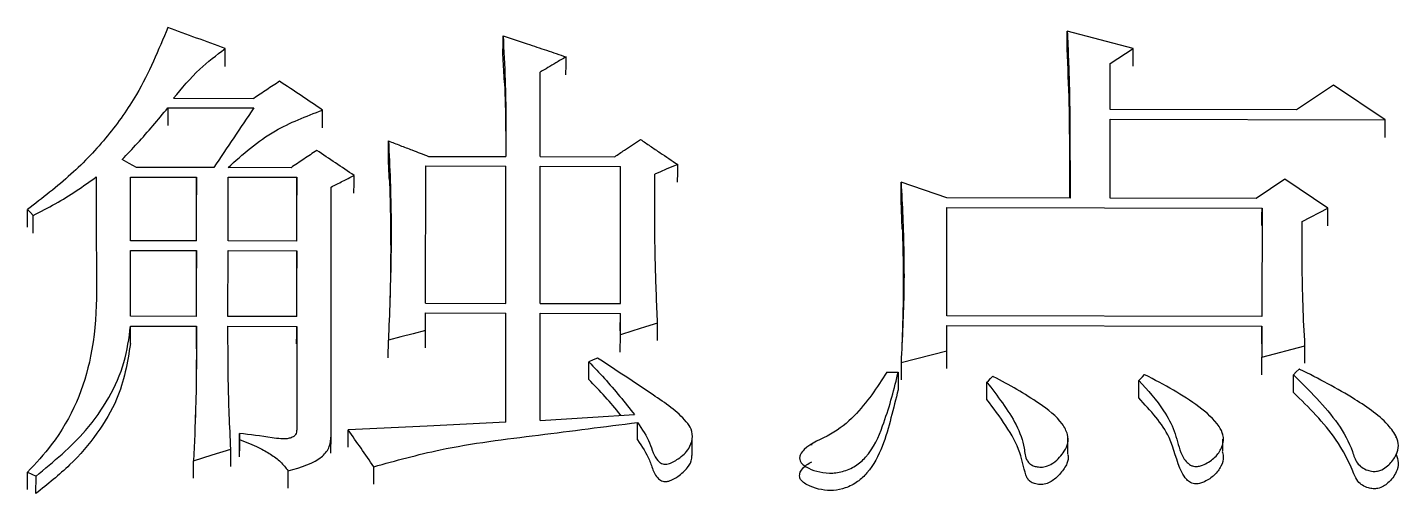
# Model space of a CAD drawing. Header units: millimetres. Extents: x 2462 to 4142, y 835 to 2023.
# Drawn here: x 2894.44 to 2899.62, y 1796.22 to 1797.98 of the extents above; entities that cross this region are included whole.
import ezdxf

# ---------------------------------------------------------------- set-up
doc = ezdxf.new("R2010")
doc.units = ezdxf.units.MM

msp = doc.modelspace()

# ---------------------------------------------------------------- linework, layer by layer
at = {"color": 7, "linetype": 'Continuous', "lineweight": 25}
for p, q in [((2898.617, 1797.9024), (2898.3682, 1797.9678)), ((2895.1877, 1797.8342), (2895.1879, 1797.9015)), ((2896.2425, 1797.7721), (2896.2369, 1797.8824)), ((2898.5304, 1797.8448), (2898.617, 1797.9024)), ((2898.5304, 1797.6713), (2898.5304, 1797.8448)), ((2896.3777, 1797.494), (2896.3778, 1797.8127)), ((2899.3741, 1797.7638), (2899.2335, 1797.67)), ((2899.5688, 1797.6332), (2899.3741, 1797.7638)), ((2894.9715, 1797.6779), (2894.9712, 1797.6108)), ((2894.9715, 1797.6779), (2895.296, 1797.6773)), ((2894.9931, 1797.714), (2895.296, 1797.7135)), ((2899.2335, 1797.67), (2898.5304, 1797.6713)), ((2895.5553, 1797.6025), (2895.5556, 1797.6696)), ((2898.5303, 1797.3373), (2898.5304, 1797.6351)), ((2898.5304, 1797.6351), (2899.5688, 1797.6332)), ((2895.8041, 1797.486), (2895.8044, 1797.5531)), ((2895.9558, 1797.4948), (2896.2479, 1797.4942)), ((2896.3777, 1797.494), (2896.6589, 1797.4935)), ((2894.8307, 1797.1765), (2894.8308, 1797.4169)), ((2894.8308, 1797.4169), (2895.0796, 1797.4164)), ((2895.1445, 1797.4527), (2894.8524, 1797.4532)), ((2895.0796, 1797.4164), (2895.0793, 1797.3497)), ((2895.0795, 1797.176), (2895.0796, 1797.4164)), ((2895.1985, 1797.1758), (2895.1986, 1797.4162)), ((2895.4366, 1797.4521), (2895.1986, 1797.4526)), ((2895.1986, 1797.4162), (2895.4582, 1797.4157)), ((2895.4582, 1797.4157), (2895.4579, 1797.349)), ((2895.4581, 1797.1753), (2895.4582, 1797.4157)), ((2895.9448, 1796.9405), (2895.945, 1797.4585)), ((2895.945, 1797.4585), (2896.2479, 1797.4579)), ((2896.2476, 1797.3911), (2896.2479, 1797.4579)), ((2896.2477, 1796.9399), (2896.2479, 1797.4579)), ((2896.3775, 1796.9397), (2896.3777, 1797.4577)), ((2896.3777, 1797.4577), (2896.6806, 1797.4571)), ((2896.6803, 1797.3903), (2896.6806, 1797.4571)), ((2896.6804, 1796.9391), (2896.6806, 1797.4571)), ((2895.5877, 1796.4411), (2895.588, 1797.3791)), ((2897.9137, 1797.3385), (2897.7406, 1797.397)), ((2899.1902, 1797.4089), (2899.082, 1797.3363)), ((2899.3524, 1797.2994), (2899.1902, 1797.4089)), ((2897.7451, 1797.2212), (2897.7404, 1797.33)), ((2898.3788, 1797.3376), (2897.9137, 1797.3385)), ((2899.082, 1797.3363), (2898.5303, 1797.3373)), ((2894.4411, 1797.2273), (2894.4413, 1797.2939)), ((2894.4627, 1797.2054), (2894.463, 1797.272)), ((2897.9136, 1796.8929), (2897.9137, 1797.3021)), ((2897.9137, 1797.3021), (2899.1036, 1797.2999)), ((2899.1036, 1797.2999), (2899.1035, 1796.8907)), ((2899.255, 1797.2486), (2899.3524, 1797.2994)), ((2895.0795, 1797.176), (2894.8307, 1797.1765)), ((2895.4581, 1797.1753), (2895.1985, 1797.1758)), ((2894.8306, 1796.8912), (2894.8307, 1797.14)), ((2894.8307, 1797.14), (2895.0795, 1797.1395)), ((2895.0795, 1797.1395), (2895.0793, 1797.0731)), ((2895.0794, 1796.8908), (2895.0795, 1797.1395)), ((2895.1984, 1796.8906), (2895.1985, 1797.1393)), ((2895.1985, 1797.1393), (2895.4581, 1797.1388)), ((2895.4581, 1797.1388), (2895.4579, 1797.0725)), ((2895.458, 1796.8901), (2895.4581, 1797.1388)), ((2895.9448, 1796.9405), (2896.2477, 1796.9399)), ((2895.9448, 1796.9038), (2896.2477, 1796.9033)), ((2895.9448, 1796.8378), (2895.9448, 1796.9038)), ((2896.2474, 1796.8372), (2896.2477, 1796.9033)), ((2896.2476, 1796.4916), (2896.2477, 1796.9033)), ((2896.3774, 1796.4987), (2896.3775, 1796.903)), ((2896.3775, 1796.9397), (2896.6804, 1796.9391)), ((2896.3775, 1796.903), (2896.6804, 1796.9025)), ((2896.6801, 1796.8364), (2896.6804, 1796.9025)), ((2896.6804, 1796.8218), (2896.6804, 1796.9025)), ((2894.8303, 1796.7885), (2894.8306, 1796.8546)), ((2895.0794, 1796.8908), (2894.8306, 1796.8912)), ((2894.8306, 1796.8546), (2895.0794, 1796.8541)), ((2895.458, 1796.8901), (2895.1984, 1796.8906)), ((2895.1984, 1796.8539), (2895.458, 1796.8534)), ((2895.458, 1796.8534), (2895.4579, 1796.4635)), ((2897.9135, 1796.8562), (2899.1034, 1796.854)), ((2897.9135, 1796.7608), (2897.9135, 1796.8562)), ((2899.1035, 1796.8907), (2897.9136, 1796.8929)), ((2899.1034, 1796.854), (2899.1034, 1796.7366)), ((2895.8039, 1796.7352), (2895.8042, 1796.8014)), ((2896.6801, 1796.7558), (2896.6804, 1796.8218)), ((2895.0791, 1796.7682), (2895.0792, 1796.7879)), ((2897.7404, 1796.717), (2897.9135, 1796.7608)), ((2899.1034, 1796.7366), (2899.2657, 1796.7803)), ((2896.5611, 1796.6531), (2896.5613, 1796.7192)), ((2899.1032, 1796.6707), (2899.1034, 1796.7366)), ((2897.6863, 1796.6804), (2897.7296, 1796.6803)), ((2897.7296, 1796.6803), (2897.7293, 1796.6145)), ((2898.0647, 1796.577), (2898.0649, 1796.6429)), ((2898.638, 1796.5833), (2898.6383, 1796.6492)), ((2899.2222, 1796.6043), (2899.2224, 1796.6703)), ((2895.0758, 1796.5346), (2895.0749, 1796.5065)), ((2896.7449, 1796.4249), (2896.7452, 1796.4907)), ((2895.2415, 1796.4491), (2895.2413, 1796.3836)), ((2895.2415, 1796.427), (2895.2415, 1796.4491)), ((2895.5874, 1796.3754), (2895.5877, 1796.4411)), ((2896.9517, 1796.3665), (2896.9519, 1796.4325)), ((2898.3701, 1796.3718), (2898.3703, 1796.4378)), ((2898.9553, 1796.4458), (2898.9553, 1796.4478)), ((2899.6106, 1796.433), (2899.6107, 1796.4359)), ((2897.4023, 1796.4089), (2897.4023, 1796.4045)), ((2898.955, 1796.3818), (2898.9552, 1796.4276)), ((2895.0682, 1796.2805), (2895.0684, 1796.3461)), ((2899.6104, 1796.3699), (2899.6104, 1796.3725)), ((2894.441, 1796.2374), (2894.4412, 1796.3027)), ((2894.4732, 1796.2226), (2894.4734, 1796.288))]:
    msp.add_line(p, q, dxfattribs=at)
at = {"color": 7, "linetype": 'Continuous', "lineweight": 25, "flags": 128}
for points in [[(2896.2369, 1797.8824), (2896.2371, 1797.9203), (2896.2372, 1797.9501)], [(2898.3679, 1797.9001), (2898.3681, 1797.938), (2898.3682, 1797.9678)], [(2898.6167, 1797.8351), (2898.6169, 1797.8727), (2898.617, 1797.9024)], [(2896.4749, 1797.803), (2896.475, 1797.8406), (2896.4751, 1797.8703)], [(2899.5686, 1797.5662), (2899.5687, 1797.6036), (2899.5688, 1797.6332)], [(2894.8524, 1797.4532), (2894.8254, 1797.4678), (2894.7984, 1797.4824)], [(2896.8969, 1797.464), (2896.8753, 1797.4549), (2896.8536, 1797.4459), (2896.832, 1797.4368), (2896.8104, 1797.4278)], [(2896.8967, 1797.3972), (2896.8968, 1797.4345), (2896.8969, 1797.464)], [(2895.6743, 1797.3559), (2895.6744, 1797.3931), (2895.6745, 1797.4226)], [(2897.7404, 1797.33), (2897.7405, 1797.3675), (2897.7406, 1797.397)], [(2894.4413, 1797.2939), (2894.4521, 1797.2829), (2894.463, 1797.272)], [(2899.1033, 1797.2333), (2899.1035, 1797.2705), (2899.1036, 1797.2999)], [(2899.3521, 1797.2328), (2899.3523, 1797.27), (2899.3524, 1797.2994)], [(2895.0792, 1796.7879), (2895.0793, 1796.825), (2895.0794, 1796.8541)], [(2895.4578, 1796.7874), (2895.4579, 1796.8243), (2895.458, 1796.8534)], [(2896.821, 1796.8656), (2896.7749, 1796.8512), (2896.7276, 1796.8365), (2896.6804, 1796.8218)], [(2896.8207, 1796.7995), (2896.8209, 1796.8364), (2896.821, 1796.8656)], [(2899.1032, 1796.7878), (2899.1033, 1796.8249), (2899.1034, 1796.854)], [(2895.9448, 1796.8378), (2895.8976, 1796.8256), (2895.8509, 1796.8135), (2895.8042, 1796.8014)], [(2895.9445, 1796.7718), (2895.9447, 1796.8087), (2895.9448, 1796.8378)], [(2897.9133, 1796.6947), (2897.9134, 1796.7317), (2897.9135, 1796.7608)], [(2899.2654, 1796.7144), (2899.2656, 1796.7512), (2899.2657, 1796.7803)], [(2896.5938, 1796.7339), (2896.5776, 1796.7265), (2896.5613, 1796.7192)], [(2897.7404, 1796.717), (2897.7403, 1796.68), (2897.7402, 1796.6511)], [(2899.2224, 1796.6702), (2899.2332, 1796.6812), (2899.244, 1796.6922)], [(2898.0649, 1796.6429), (2898.0703, 1796.6484), (2898.0784, 1796.6567), (2898.0865, 1796.6649)], [(2898.6382, 1796.6492), (2898.6437, 1796.6547), (2898.6518, 1796.663), (2898.6599, 1796.6712)], [(2896.2476, 1796.4916), (2895.9501, 1796.4773), (2895.6526, 1796.4631)], [(2896.3774, 1796.4987), (2896.477, 1796.5047), (2896.5767, 1796.5107), (2896.7343, 1796.5202)], [(2895.6523, 1796.3976), (2895.6525, 1796.4342), (2895.6526, 1796.4631)], [(2895.0684, 1796.3461), (2895.1387, 1796.3681), (2895.2091, 1796.3901)], [(2895.2088, 1796.3246), (2895.2089, 1796.3612), (2895.2091, 1796.3901)], [(2895.2413, 1796.3614), (2895.2413, 1796.3795), (2895.2414, 1796.3978), (2895.2415, 1796.427)], [(2894.4412, 1796.3027), (2894.4572, 1796.2954), (2894.4734, 1796.288)], [(2895.4251, 1796.243), (2895.4252, 1796.2757), (2895.4254, 1796.3084)], [(2895.7488, 1796.2584), (2895.7489, 1796.2748), (2895.7489, 1796.2914), (2895.7491, 1796.3238)]]:
    msp.add_lwpolyline(points, dxfattribs=at)
at = {"color": 7, "linetype": 'Continuous', "lineweight": 25}
for points, knots in [([(2894.9716, 1797.9812), (2894.936, 1797.8958), (2894.8771, 1797.7546), (2894.7477, 1797.5699), (2894.6091, 1797.4237), (2894.4975, 1797.3374), (2894.4413, 1797.2939)], [0, 0, 0, 0, 0.335049, 0.554128, 0.775717, 1, 1, 1, 1]), ([(2895.1879, 1797.9015), (2895.1518, 1797.9148), (2895.0797, 1797.9414), (2895.0076, 1797.968), (2894.9716, 1797.9812)], [0, 0, 0, 0, 0.500055, 1, 1, 1, 1]), ([(2896.2372, 1797.9501), (2896.2403, 1797.894), (2896.246, 1797.7903), (2896.2482, 1797.6383), (2896.248, 1797.5422), (2896.2479, 1797.4942)], [0, 0, 0, 0, 0.370073, 0.685, 1, 1, 1, 1]), ([(2896.2372, 1797.9501), (2896.2676, 1797.9399), (2896.3224, 1797.9215), (2896.4017, 1797.8949), (2896.4507, 1797.8785), (2896.4751, 1797.8703)], [0, 0, 0, 0, 0.382821, 0.69141, 1, 1, 1, 1]), ([(2898.3682, 1797.9678), (2898.3712, 1797.8952), (2898.3771, 1797.7544), (2898.3783, 1797.5443), (2898.3787, 1797.4065), (2898.3788, 1797.3376)], [0, 0, 0, 0, 0.3467917, 0.6733841, 1, 1, 1, 1]), ([(2894.9931, 1797.714), (2895.0242, 1797.7519), (2895.0798, 1797.8198), (2895.1548, 1797.8765), (2895.1879, 1797.9015)], [0, 0, 0, 0, 0.557716, 1, 1, 1, 1]), ([(2898.3784, 1797.3376), (2898.3782, 1797.3877), (2898.3779, 1797.5069), (2898.3766, 1797.6944), (2898.3708, 1797.8315), (2898.3679, 1797.9001)], [0, 0, 0, 0, 0.266007, 0.632958, 1, 1, 1, 1]), ([(2896.4751, 1797.8703), (2896.4622, 1797.8626), (2896.4394, 1797.8492), (2896.407, 1797.83), (2896.3875, 1797.8185), (2896.3778, 1797.8127)], [0, 0, 0, 0, 0.400148, 0.700074, 1, 1, 1, 1]), ([(2895.3934, 1797.7784), (2895.3772, 1797.7676), (2895.3447, 1797.7459), (2895.3122, 1797.7243), (2895.296, 1797.7135)], [0, 0, 0, 0, 0.500001, 1, 1, 1, 1]), ([(2895.5556, 1797.6696), (2895.5286, 1797.6877), (2895.4745, 1797.724), (2895.4204, 1797.7602), (2895.3934, 1797.7784)], [0, 0, 0, 0, 0.499872, 1, 1, 1, 1]), ([(2896.2427, 1797.7731), (2896.243, 1797.7654), (2896.2443, 1797.7331), (2896.2467, 1797.648), (2896.2474, 1797.5648), (2896.2476, 1797.5184), (2896.2476, 1797.4973), (2896.2476, 1797.4942)], [0, 0, 0, 0, 0.120853, 0.509953, 0.824006, 0.973947, 1, 1, 1, 1]), ([(2894.7984, 1797.4824), (2894.8179, 1797.5029), (2894.8581, 1797.545), (2894.9154, 1797.6104), (2894.9528, 1797.6554), (2894.9715, 1797.6779)], [0, 0, 0, 0, 0.322216, 0.660992, 1, 1, 1, 1]), ([(2895.296, 1797.6773), (2895.2708, 1797.6399), (2895.2203, 1797.5651), (2895.1698, 1797.4902), (2895.1445, 1797.4527)], [0, 0, 0, 0, 0.5, 1, 1, 1, 1]), ([(2895.1986, 1797.4526), (2895.2541, 1797.5025), (2895.3542, 1797.5926), (2895.4935, 1797.6458), (2895.5556, 1797.6696)], [0, 0, 0, 0, 0.5548825, 1, 1, 1, 1]), ([(2895.5339, 1797.5173), (2895.5177, 1797.5065), (2895.4853, 1797.4847), (2895.4528, 1797.463), (2895.4366, 1797.4521)], [0, 0, 0, 0, 0.500001, 1, 1, 1, 1]), ([(2895.6745, 1797.4226), (2895.6511, 1797.4384), (2895.6042, 1797.47), (2895.5574, 1797.5015), (2895.5339, 1797.5173)], [0, 0, 0, 0, 0.500001, 1, 1, 1, 1]), ([(2895.8044, 1797.5531), (2895.8069, 1797.5027), (2895.8142, 1797.3529), (2895.816, 1797.1026), (2895.8081, 1796.9018), (2895.8042, 1796.8014)], [0, 0, 0, 0, 0.202288, 0.600921, 1, 1, 1, 1]), ([(2895.8044, 1797.5531), (2895.8192, 1797.5474), (2895.8488, 1797.536), (2895.8993, 1797.5166), (2895.9349, 1797.5028), (2895.9558, 1797.4948)], [0, 0, 0, 0, 0.293254, 0.586508, 1, 1, 1, 1]), ([(2896.6589, 1797.4935), (2896.6713, 1797.5017), (2896.6937, 1797.5167), (2896.7262, 1797.5384), (2896.7463, 1797.5519), (2896.7563, 1797.5586)], [0, 0, 0, 0, 0.380769, 0.690384, 1, 1, 1, 1]), ([(2896.7563, 1797.5586), (2896.7687, 1797.5503), (2896.7934, 1797.5337), (2896.8402, 1797.5021), (2896.8747, 1797.4789), (2896.8969, 1797.464)], [0, 0, 0, 0, 0.2636063, 0.5272126, 1, 1, 1, 1]), ([(2895.8079, 1797.4048), (2895.8079, 1797.4057), (2895.8075, 1797.413), (2895.8071, 1797.4235), (2895.8065, 1797.4362), (2895.806, 1797.4458), (2895.8056, 1797.4553), (2895.8049, 1797.4687), (2895.8045, 1797.4789), (2895.8041, 1797.486)], [0, 0, 0, 0, 0.033738, 0.269032, 0.386679, 0.504326, 0.621972, 0.739619, 1, 1, 1, 1]), ([(2894.701, 1797.4171), (2894.7004, 1797.3372), (2894.6984, 1797.1126), (2894.7144, 1796.7684), (2894.593, 1796.4675), (2894.4725, 1796.3367), (2894.4412, 1796.3027)], [0, 0, 0, 0, 0.209588, 0.588888, 0.893437, 1, 1, 1, 1]), ([(2894.463, 1797.272), (2894.4911, 1797.2864), (2894.5474, 1797.3153), (2894.6264, 1797.3644), (2894.6761, 1797.3995), (2894.701, 1797.4172)], [0, 0, 0, 0, 0.332011, 0.66536, 1, 1, 1, 1]), ([(2895.588, 1797.3791), (2895.6024, 1797.3864), (2895.6313, 1797.4009), (2895.6601, 1797.4154), (2895.6745, 1797.4226)], [0, 0, 0, 0, 0.500003, 1, 1, 1, 1]), ([(2896.821, 1796.8656), (2896.8177, 1796.9396), (2896.8119, 1797.0707), (2896.8098, 1797.258), (2896.8102, 1797.3712), (2896.8104, 1797.4278)], [0, 0, 0, 0, 0.394039, 0.696995, 1, 1, 1, 1]), ([(2895.8079, 1797.4049), (2895.8081, 1797.4008), (2895.8097, 1797.3621), (2895.8148, 1797.1496), (2895.8115, 1797.0226), (2895.8098, 1796.9569)], [0, 0, 0, 0, 0.054028, 0.510203, 1, 1, 1, 1]), ([(2897.7406, 1797.397), (2897.7428, 1797.3536), (2897.7495, 1797.2193), (2897.7544, 1796.9927), (2897.7451, 1796.809), (2897.7404, 1796.717)], [0, 0, 0, 0, 0.1922936, 0.5957899, 1, 1, 1, 1]), ([(2897.7452, 1797.2243), (2897.7472, 1797.1486), (2897.7503, 1797.0345), (2897.7465, 1796.8736), (2897.7444, 1796.8054), (2897.7434, 1796.7789), (2897.7432, 1796.773), (2897.7431, 1796.771), (2897.7431, 1796.7702), (2897.7431, 1796.7703), (2897.7431, 1796.7703)], [0, 0, 0, 0, 0.538446, 0.811735, 0.928585, 0.967331, 0.989639, 0.996086, 0.999461, 1, 1, 1, 1]), ([(2899.2657, 1796.7803), (2899.263, 1796.8312), (2899.2576, 1796.9348), (2899.2548, 1797.091), (2899.2549, 1797.196), (2899.255, 1797.2486)], [0, 0, 0, 0, 0.32498, 0.662444, 1, 1, 1, 1]), ([(2894.4734, 1796.288), (2894.54, 1796.3431), (2894.6489, 1796.4334), (2894.7522, 1796.5831), (2894.8124, 1796.7163), (2894.8245, 1796.8086), (2894.8306, 1796.8546)], [0, 0, 0, 0, 0.345958, 0.566155, 0.783835, 1, 1, 1, 1]), ([(2895.0794, 1796.8541), (2895.0794, 1796.8029), (2895.0794, 1796.7004), (2895.0766, 1796.5311), (2895.0714, 1796.4128), (2895.0684, 1796.3461)], [0, 0, 0, 0, 0.303372, 0.606753, 1, 1, 1, 1]), ([(2895.2091, 1796.3901), (2895.2051, 1796.4769), (2895.1995, 1796.5978), (2895.1985, 1796.7522), (2895.1984, 1796.82), (2895.1984, 1796.8539)], [0, 0, 0, 0, 0.560315, 0.780152, 1, 1, 1, 1]), ([(2894.8303, 1796.7883), (2894.8184, 1796.7173), (2894.7986, 1796.5996), (2894.7071, 1796.4476), (2894.6046, 1796.3272), (2894.5172, 1796.2576), (2894.4732, 1796.2225)], [0, 0, 0, 0, 0.3340373, 0.5530072, 0.7749079, 1, 1, 1, 1]), ([(2895.0792, 1796.7871), (2895.0792, 1796.7872), (2895.0792, 1796.7875), (2895.0792, 1796.7789), (2895.079, 1796.7321), (2895.0786, 1796.6894), (2895.0783, 1796.663)], [0, 0, 0, 0, 0.005087, 0.037868, 0.404551, 1, 1, 1, 1]), ([(2896.5613, 1796.7192), (2896.5811, 1796.6986), (2896.6217, 1796.6561), (2896.6789, 1796.5895), (2896.7158, 1796.5433), (2896.7343, 1796.5202)], [0, 0, 0, 0, 0.320488, 0.660066, 1, 1, 1, 1]), ([(2896.7452, 1796.4907), (2896.7624, 1796.4654), (2896.7874, 1796.4288), (2896.8024, 1796.3783), (2896.8156, 1796.3523), (2896.8301, 1796.3388), (2896.8401, 1796.3339), (2896.8503, 1796.3324), (2896.8641, 1796.3346), (2896.8808, 1796.3418), (2896.9092, 1796.3597), (2896.9397, 1796.3875), (2896.954, 1796.4278), (2896.9518, 1796.4641), (2896.9065, 1796.5257), (2896.7797, 1796.6116), (2896.6637, 1796.6879), (2896.5938, 1796.7339)], [0, 0, 0, 0, 0.116231, 0.1683248, 0.2127071, 0.2288047, 0.2388545, 0.248985, 0.2602075, 0.2820342, 0.3080202, 0.3751055, 0.4260063, 0.4769913, 0.5204189, 0.7110691, 1, 1, 1, 1]), ([(2899.2225, 1796.6703), (2899.2522, 1796.6408), (2899.3419, 1796.5521), (2899.4303, 1796.4408), (2899.4557, 1796.344), (2899.4793, 1796.3207), (2899.5003, 1796.3101), (2899.5215, 1796.3056), (2899.5403, 1796.3065), (2899.5599, 1796.3132), (2899.5851, 1796.331), (2899.6074, 1796.3593), (2899.6212, 1796.3947), (2899.6146, 1796.4347), (2899.5679, 1796.5033), (2899.4386, 1796.5917), (2899.3171, 1796.6564), (2899.2448, 1796.6919), (2899.244, 1796.6923)], [0, 0, 0, 0, 0.113222, 0.341329, 0.38756, 0.408091, 0.428645, 0.444622, 0.457842, 0.471061, 0.493508, 0.536208, 0.57005, 0.604095, 0.656288, 0.801564, 0.997973, 1, 1, 1, 1]), ([(2896.6833, 1796.5171), (2896.6825, 1796.5181), (2896.6631, 1796.542), (2896.6234, 1796.5879), (2896.5819, 1796.6314), (2896.5611, 1796.6531)], [0, 0, 0, 0, 0.021888, 0.510568, 1, 1, 1, 1]), ([(2897.6864, 1796.6803), (2897.6496, 1796.6231), (2897.5942, 1796.5372), (2897.4803, 1796.4417), (2897.391, 1796.4105), (2897.361, 1796.3728), (2897.3566, 1796.3579), (2897.3583, 1796.3459), (2897.3666, 1796.3338), (2897.387, 1796.3189), (2897.4223, 1796.3051), (2897.4699, 1796.2971), (2897.5221, 1796.3041), (2897.5701, 1796.3255), (2897.6324, 1796.3805), (2897.6825, 1796.5009), (2897.7131, 1796.6093), (2897.7289, 1796.6773), (2897.7296, 1796.6803)], [0, 0, 0, 0, 0.193083, 0.290159, 0.386757, 0.407978, 0.421446, 0.432596, 0.443753, 0.462205, 0.496551, 0.533837, 0.572076, 0.615276, 0.659301, 0.789077, 0.99075, 1, 1, 1, 1]), ([(2898.0649, 1796.6429), (2898.0847, 1796.6169), (2898.1442, 1796.5385), (2898.2045, 1796.4393), (2898.2088, 1796.3562), (2898.2255, 1796.3346), (2898.2392, 1796.3269), (2898.2558, 1796.3225), (2898.2747, 1796.3219), (2898.2966, 1796.3267), (2898.3281, 1796.3456), (2898.3543, 1796.3755), (2898.3733, 1796.4126), (2898.3704, 1796.449), (2898.3413, 1796.5044), (2898.243, 1796.579), (2898.1488, 1796.6328), (2898.0877, 1796.6643), (2898.0865, 1796.6649)], [0, 0, 0, 0, 0.107767, 0.32496, 0.382514, 0.397632, 0.412827, 0.427374, 0.444539, 0.463227, 0.487606, 0.551578, 0.589699, 0.627997, 0.678888, 0.799967, 0.99622, 1, 1, 1, 1]), ([(2898.6383, 1796.6492), (2898.6718, 1796.6122), (2898.7259, 1796.5523), (2898.7765, 1796.4587), (2898.7892, 1796.3902), (2898.812, 1796.3463), (2898.8318, 1796.3305), (2898.8441, 1796.3253), (2898.8576, 1796.324), (2898.8762, 1796.3276), (2898.9045, 1796.341), (2898.9363, 1796.3664), (2898.9565, 1796.4041), (2898.9602, 1796.4427), (2898.9323, 1796.4952), (2898.8662, 1796.5521), (2898.7687, 1796.6147), (2898.6971, 1796.6523), (2898.6601, 1796.6711), (2898.6599, 1796.6712)], [0, 0, 0, 0, 0.1579546, 0.2552425, 0.352491, 0.4017259, 0.4171918, 0.4278337, 0.4385563, 0.4524203, 0.4780303, 0.5263526, 0.5730683, 0.6190817, 0.6586081, 0.7686904, 0.8812948, 0.9991316, 1, 1, 1, 1]), ([(2897.7293, 1796.6143), (2897.7205, 1796.579), (2897.6939, 1796.4726), (2897.6594, 1796.3479), (2897.5786, 1796.2656), (2897.5337, 1796.2429), (2897.4855, 1796.2323), (2897.4389, 1796.2355), (2897.4022, 1796.2467), (2897.3768, 1796.26), (2897.3631, 1796.2717), (2897.3569, 1796.2838), (2897.3569, 1796.2968), (2897.3646, 1796.3134), (2897.3803, 1796.33), (2897.3961, 1796.3385), (2897.4028, 1796.3421)], [0, 0, 0, 0, 0.171725, 0.517064, 0.58428, 0.651671, 0.706195, 0.760836, 0.815278, 0.845653, 0.870751, 0.888184, 0.905616, 0.930861, 0.970593, 1, 1, 1, 1]), ([(2899.6097, 1796.3697), (2899.6136, 1796.3595), (2899.622, 1796.3378), (2899.6112, 1796.2992), (2899.5888, 1796.2693), (2899.5626, 1796.2494), (2899.543, 1796.2412), (2899.5228, 1796.24), (2899.5028, 1796.2438), (2899.4824, 1796.253), (2899.4616, 1796.2709), (2899.4362, 1796.3325), (2899.3939, 1796.4192), (2899.3087, 1796.5193), (2899.2512, 1796.5758), (2899.2222, 1796.6042)], [0, 0, 0, 0, 0.0520879, 0.1111581, 0.1904601, 0.2202613, 0.2503742, 0.2725074, 0.2945257, 0.3271443, 0.3601371, 0.4104069, 0.6439557, 0.8210408, 1, 1, 1, 1]), ([(2898.369, 1796.3715), (2898.3697, 1796.3694), (2898.3736, 1796.3578), (2898.3675, 1796.3316), (2898.3448, 1796.3001), (2898.3194, 1796.2741), (2898.2929, 1796.2599), (2898.2708, 1796.2559), (2898.2493, 1796.2578), (2898.2312, 1796.2646), (2898.2175, 1796.2771), (2898.2036, 1796.3148), (2898.1922, 1796.3851), (2898.1382, 1796.4803), (2898.0893, 1796.5445), (2898.0647, 1796.5769)], [0, 0, 0, 0, 0.01247, 0.068972, 0.147049, 0.22031, 0.253538, 0.287106, 0.316659, 0.346694, 0.3728, 0.408149, 0.569737, 0.782961, 1, 1, 1, 1]), ([(2898.9533, 1796.3815), (2898.9551, 1796.3752), (2898.9606, 1796.3566), (2898.9503, 1796.3245), (2898.926, 1796.2912), (2898.8963, 1796.2709), (2898.8716, 1796.2611), (2898.8565, 1796.2584), (2898.8432, 1796.26), (2898.8307, 1796.2654), (2898.8143, 1796.2789), (2898.7808, 1796.335), (2898.768, 1796.4201), (2898.704, 1796.5124), (2898.6602, 1796.5595), (2898.638, 1796.5832)], [0, 0, 0, 0, 0.0360674, 0.1070885, 0.1795893, 0.2499926, 0.2741337, 0.2984811, 0.3144629, 0.3304065, 0.3589671, 0.4166835, 0.6737237, 0.8352407, 1, 1, 1, 1]), ([(2895.7491, 1796.3238), (2895.8319, 1796.3467), (2896.0336, 1796.4022), (2896.3716, 1796.443), (2896.6206, 1796.4748), (2896.7451, 1796.4907)], [0, 0, 0, 0, 0.258421, 0.6289824, 1, 1, 1, 1]), ([(2895.4579, 1796.4635), (2895.4576, 1796.4571), (2895.4571, 1796.4468), (2895.4446, 1796.4355), (2895.4149, 1796.4252), (2895.3438, 1796.4369), (2895.2821, 1796.4443), (2895.2415, 1796.4491)], [0, 0, 0, 0, 0.100185, 0.161773, 0.226321, 0.490481, 1, 1, 1, 1]), ([(2895.4254, 1796.3084), (2895.4742, 1796.3217), (2895.5413, 1796.3399), (2895.5854, 1796.3994), (2895.5869, 1796.4273), (2895.5877, 1796.4411)], [0, 0, 0, 0, 0.574728, 0.78886, 1, 1, 1, 1]), ([(2895.7491, 1796.3238), (2895.733, 1796.347), (2895.7009, 1796.3934), (2895.6687, 1796.4398), (2895.6526, 1796.4631)], [0, 0, 0, 0, 0.497808, 1, 1, 1, 1]), ([(2895.2415, 1796.427), (2895.2667, 1796.417), (2895.3079, 1796.4006), (2895.3597, 1796.3715), (2895.3985, 1796.3431), (2895.4165, 1796.3199), (2895.4254, 1796.3084)], [0, 0, 0, 0, 0.346429, 0.567933, 0.786121, 1, 1, 1, 1]), ([(2896.7449, 1796.4249), (2896.762, 1796.4), (2896.7879, 1796.3624), (2896.8016, 1796.3138), (2896.8146, 1796.2893), (2896.8253, 1796.2767), (2896.8353, 1796.2702), (2896.8444, 1796.2673), (2896.8551, 1796.2672), (2896.8743, 1796.2724), (2896.9034, 1796.2898), (2896.9345, 1796.3175), (2896.9508, 1796.3469), (2896.9501, 1796.3627), (2896.9499, 1796.3663)], [0, 0, 0, 0, 0.266055, 0.401942, 0.47098, 0.516832, 0.543129, 0.56465, 0.586229, 0.618901, 0.709658, 0.849219, 0.965177, 1, 1, 1, 1])]:
    msp.add_open_spline(points, degree=3, knots=knots, dxfattribs=at)

doc.saveas('drawing.dxf')
